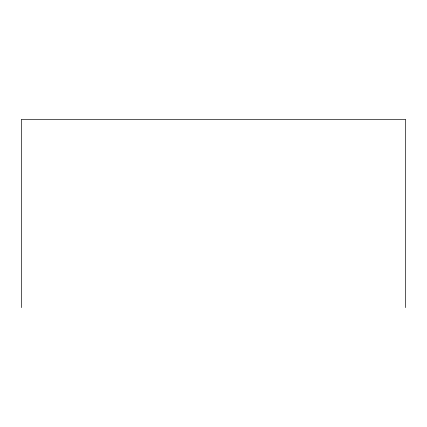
<?xml version="1.0" encoding="UTF-8"?>
<svg xmlns="http://www.w3.org/2000/svg" width="427" height="427" viewBox="0 0 427 427"><rect width="100%" height="100%" fill="white"/><g stroke="black" fill="none" stroke-linecap="round" stroke-linejoin="round"><path stroke-width="0.64" d="M405.65 307.611L405.65 119.389L21.35 119.389L21.35 307.611"/></g></svg>
